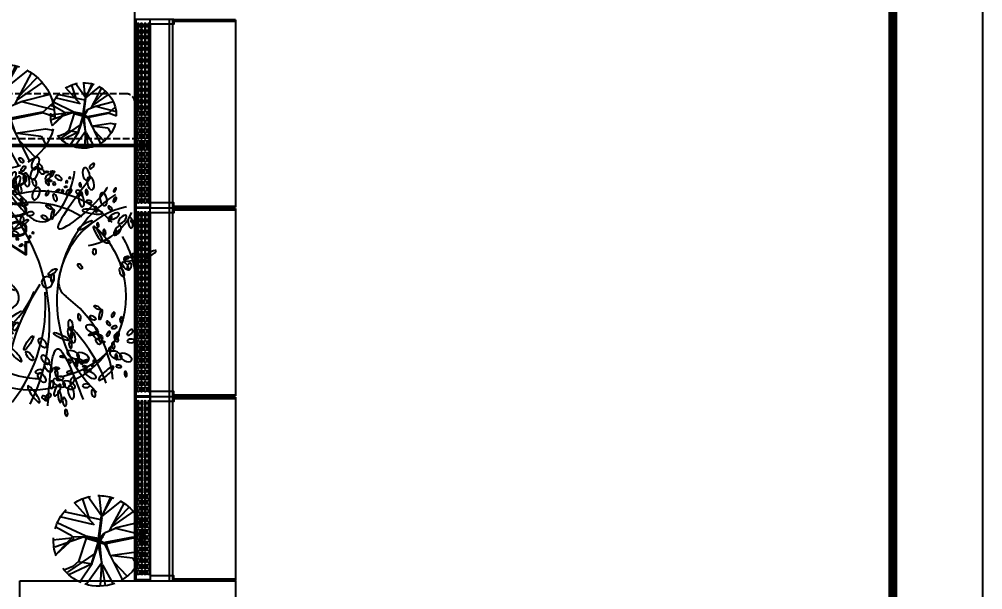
# Model space of a CAD drawing. Extents: x -284868 to 304789, y -137694 to 137894.
# Drawn here: x 226882 to 237597, y -28593 to -22244 of the extents above; entities that cross this region are included whole.
import ezdxf
from ezdxf.enums import TextEntityAlignment as Align

# ---------------------------------------------------------------- set-up
doc = ezdxf.new("R2010")
doc.units = 0
doc.linetypes.add('DASH', pattern=[0.35, 0.25, -0.1])
doc.layers.get('0').update_dxf_attribs({"linetype": 'CONTINUOUS'})
for name, color, linetype in [('0-建筑外轮廓', 8, 'CONTINUOUS'), ('0-窗', 11, 'CONTINUOUS'), ('E-FIRE-CIRC', 120, 'CONTINUOUS'), ('EM-强电', 220, 'CONTINUOUS'), ('F-地漏', 8, 'CONTINUOUS'), ('P-平面家具', 3, 'CONTINUOUS'), ('P-平面植物', 251, 'CONTINUOUS'), ('TEL_TITLE', 7, 'CONTINUOUS')]:
    doc.layers.add(name, color=color, linetype=linetype)
doc.layers.add('暖通-排烟-阀门-消防', color=7, linetype='CONTINUOUS', lineweight=25)
doc.styles.add('HZF', font='ROMANS2', dxfattribs={"width": 0.7, "bigfont": 'HZDF2'})

# ---------------------------------------------------------------- blocks, each defined once
blk = doc.blocks.new('A$C3B8026B3')
for p, q in [((38450, 13145), (38450, 11155)), ((38450, 11045), (38450, 9055)), ((38450, 8945), (38450, 7005))]:
    blk.add_line(p, q)
for points in [[(38712, 13200), (38712, 13145), (38450, 13145), (38450, 13200)], [(38712, 11100), (38712, 11155), (38450, 11155), (38450, 11100)], [(38712, 11100), (38712, 11045), (38450, 11045), (38450, 11100)], [(38712, 9000), (38712, 9055), (38450, 9055), (38450, 9000)], [(38712, 9000), (38712, 8945), (38450, 8945), (38450, 9000)], [(38712, 6950), (38712, 7005), (38450, 7005), (38450, 6950)]]:
    blk.add_lwpolyline(points, close=True)
for points in [[(38662, 13200), (38662, 11100)], [(38700, 13200), (38700, 11100)], [(39400, 13194), (39400, 11106)], [(38662, 11100), (38662, 9000)], [(38700, 11100), (38700, 9000)], [(39400, 11094), (39400, 9006)], [(38662, 9000), (38662, 6950)], [(38700, 9000), (38700, 6950)], [(39400, 8994), (39400, 6956)]]:
    blk.add_lwpolyline(points)
at = {"elevation": 0}
for points in [[(39400, 13194), (38712, 13194), (38712, 13179), (39400, 13179)], [(39400, 11106), (38712, 11106), (38712, 11120), (39400, 11120)], [(39400, 11094), (38712, 11094), (38712, 11079), (39400, 11079)], [(39400, 9006), (38712, 9006), (38712, 9020), (39400, 9020)], [(39400, 8994), (38712, 8994), (38712, 8979), (39400, 8979)], [(39400, 6956), (38712, 6956), (38712, 6970), (39400, 6970)]]:
    blk.add_lwpolyline(points, dxfattribs=at)
blk = doc.blocks.new('A$C770634BF')
at = {"layer": '0-建筑外轮廓', "color": 42}
blk.add_lwpolyline([(35350, -45950), (37750, -45950), (37750, -46150), (37050, -46150), (37050, -47250), (37750, -47250), (37750, -47450), (35350, -47450)], close=True, dxfattribs=at)
blk = doc.blocks.new('LT-BLK-20221201170113', base_point=(81437, -6379))
for p, q in [((79349, -6219, 0), (81437, -6219)), ((79349, -6221, 0), (81437, -6221))]:
    blk.add_line(p, q)
blk.add_lwpolyline([(79349, -6208), (81437, -6208), (81437, -6379), (79349, -6379)], close=True)
for points in [[(79403, -6235), (79433, -6235, -1), (79433, -6255), (79403, -6255, -0.999999)], [(79403, -6274), (79433, -6274, -1), (79433, -6294), (79403, -6294, -0.999999)], [(79403, -6314), (79433, -6314, -1), (79433, -6334), (79403, -6334, -0.999999)], [(79468, -6235), (79498, -6235, -1), (79498, -6255), (79468, -6255, -0.999999)], [(79468, -6274), (79498, -6274, -1), (79498, -6294), (79468, -6294, -0.999999)], [(79468, -6314), (79498, -6314, -1), (79498, -6334), (79468, -6334, -0.999999)], [(79533, -6235), (79563, -6235, -1), (79563, -6255), (79533, -6255, -0.999999)], [(79533, -6274), (79563, -6274, -1), (79563, -6294), (79533, -6294, -0.999999)], [(79533, -6314), (79563, -6314, -1), (79563, -6334), (79533, -6334, -0.999999)], [(79598, -6235), (79628, -6235, -1), (79628, -6255), (79598, -6255, -0.999999)], [(79598, -6274), (79628, -6274, -1), (79628, -6294), (79598, -6294, -0.999999)], [(79598, -6314), (79628, -6314, -1), (79628, -6334), (79598, -6334, -0.999999)], [(79663, -6235), (79693, -6235, -1), (79693, -6255), (79663, -6255, -0.999999)], [(79663, -6274), (79693, -6274, -1), (79693, -6294), (79663, -6294, -0.999999)], [(79663, -6314), (79693, -6314, -1), (79693, -6334), (79663, -6334, -0.999999)], [(79728, -6235), (79758, -6235, -1), (79758, -6255), (79728, -6255, -0.999999)], [(79728, -6274), (79758, -6274, -1), (79758, -6294), (79728, -6294, -0.999999)], [(79728, -6314), (79758, -6314, -1), (79758, -6334), (79728, -6334, -0.999999)], [(79793, -6235), (79823, -6235, -1), (79823, -6255), (79793, -6255, -0.999999)], [(79793, -6274), (79823, -6274, -1), (79823, -6294), (79793, -6294, -0.999999)], [(79793, -6314), (79823, -6314, -1), (79823, -6334), (79793, -6334, -0.999999)], [(79858, -6235), (79888, -6235, -1), (79888, -6255), (79858, -6255, -0.999999)], [(79858, -6274), (79888, -6274, -1), (79888, -6294), (79858, -6294, -0.999999)], [(79858, -6314), (79888, -6314, -1), (79888, -6334), (79858, -6334, -0.999999)], [(79923, -6235), (79953, -6235, -1), (79953, -6255), (79923, -6255, -0.999999)], [(79923, -6274), (79953, -6274, -1), (79953, -6294), (79923, -6294, -0.999999)], [(79923, -6314), (79953, -6314, -1), (79953, -6334), (79923, -6334, -0.999999)], [(79988, -6235), (80018, -6235, -1), (80018, -6255), (79988, -6255, -0.999999)], [(79988, -6274), (80018, -6274, -1), (80018, -6294), (79988, -6294, -0.999999)], [(79988, -6314), (80018, -6314, -1), (80018, -6334), (79988, -6334, -0.999999)], [(80053, -6235), (80083, -6235, -1), (80083, -6255), (80053, -6255, -0.999999)], [(80053, -6274), (80083, -6274, -1), (80083, -6294), (80053, -6294, -0.999999)], [(80053, -6314), (80083, -6314, -1), (80083, -6334), (80053, -6334, -0.999999)], [(80118, -6235), (80148, -6235, -1), (80148, -6255), (80118, -6255, -0.999999)], [(80118, -6274), (80148, -6274, -1), (80148, -6294), (80118, -6294, -0.999999)], [(80118, -6314), (80148, -6314, -1), (80148, -6334), (80118, -6334, -0.999999)], [(80183, -6235), (80213, -6235, -1), (80213, -6255), (80183, -6255, -0.999999)], [(80183, -6274), (80213, -6274, -1), (80213, -6294), (80183, -6294, -0.999999)], [(80183, -6314), (80213, -6314, -1), (80213, -6334), (80183, -6334, -0.999999)], [(80248, -6235), (80278, -6235, -1), (80278, -6255), (80248, -6255, -0.999999)], [(80248, -6274), (80278, -6274, -1), (80278, -6294), (80248, -6294, -0.999999)], [(80248, -6314), (80278, -6314, -1), (80278, -6334), (80248, -6334, -0.999999)], [(80313, -6235), (80343, -6235, -1), (80343, -6255), (80313, -6255, -0.999999)], [(80313, -6274), (80343, -6274, -1), (80343, -6294), (80313, -6294, -0.999999)], [(80313, -6314), (80343, -6314, -1), (80343, -6334), (80313, -6334, -0.999999)], [(80408, -6235), (80378, -6235, 1), (80378, -6255), (80408, -6255, 0.999999)], [(80408, -6274), (80378, -6274, 1), (80378, -6294), (80408, -6294, 0.999999)], [(80408, -6314), (80378, -6314, 1), (80378, -6334), (80408, -6334, 0.999999)], [(80473, -6235), (80443, -6235, 1), (80443, -6255), (80473, -6255, 0.999999)], [(80473, -6274), (80443, -6274, 1), (80443, -6294), (80473, -6294, 0.999999)], [(80473, -6314), (80443, -6314, 1), (80443, -6334), (80473, -6334, 0.999999)], [(80538, -6235), (80508, -6235, 1), (80508, -6255), (80538, -6255, 0.999999)], [(80538, -6274), (80508, -6274, 1), (80508, -6294), (80538, -6294, 0.999999)], [(80538, -6314), (80508, -6314, 1), (80508, -6334), (80538, -6334, 0.999999)], [(80603, -6235), (80573, -6235, 1), (80573, -6255), (80603, -6255, 0.999999)], [(80603, -6274), (80573, -6274, 1), (80573, -6294), (80603, -6294, 0.999999)], [(80603, -6314), (80573, -6314, 1), (80573, -6334), (80603, -6334, 0.999999)], [(80668, -6235), (80638, -6235, 1), (80638, -6255), (80668, -6255, 0.999999)], [(80668, -6274), (80638, -6274, 1), (80638, -6294), (80668, -6294, 0.999999)], [(80668, -6314), (80638, -6314, 1), (80638, -6334), (80668, -6334, 0.999999)], [(80733, -6235), (80703, -6235, 1), (80703, -6255), (80733, -6255, 0.999999)], [(80733, -6274), (80703, -6274, 1), (80703, -6294), (80733, -6294, 0.999999)], [(80733, -6314), (80703, -6314, 1), (80703, -6334), (80733, -6334, 0.999999)], [(80798, -6235), (80768, -6235, 1), (80768, -6255), (80798, -6255, 0.999999)], [(80798, -6274), (80768, -6274, 1), (80768, -6294), (80798, -6294, 0.999999)], [(80798, -6314), (80768, -6314, 1), (80768, -6334), (80798, -6334, 0.999999)], [(80863, -6235), (80833, -6235, 1), (80833, -6255), (80863, -6255, 0.999999)], [(80863, -6274), (80833, -6274, 1), (80833, -6294), (80863, -6294, 0.999999)], [(80863, -6314), (80833, -6314, 1), (80833, -6334), (80863, -6334, 0.999999)], [(80928, -6235), (80898, -6235, 1), (80898, -6255), (80928, -6255, 0.999999)], [(80928, -6274), (80898, -6274, 1), (80898, -6294), (80928, -6294, 0.999999)], [(80928, -6314), (80898, -6314, 1), (80898, -6334), (80928, -6334, 0.999999)], [(80993, -6235), (80963, -6235, 1), (80963, -6255), (80993, -6255, 0.999999)], [(80993, -6274), (80963, -6274, 1), (80963, -6294), (80993, -6294, 0.999999)], [(80993, -6314), (80963, -6314, 1), (80963, -6334), (80993, -6334, 0.999999)], [(81058, -6235), (81028, -6235, 1), (81028, -6255), (81058, -6255, 0.999999)], [(81058, -6274), (81028, -6274, 1), (81028, -6294), (81058, -6294, 0.999999)], [(81058, -6314), (81028, -6314, 1), (81028, -6334), (81058, -6334, 0.999999)], [(81123, -6235), (81093, -6235, 1), (81093, -6255), (81123, -6255, 0.999999)], [(81123, -6274), (81093, -6274, 1), (81093, -6294), (81123, -6294, 0.999999)], [(81123, -6314), (81093, -6314, 1), (81093, -6334), (81123, -6334, 0.999999)], [(81188, -6235), (81158, -6235, 1), (81158, -6255), (81188, -6255, 0.999999)], [(81188, -6274), (81158, -6274, 1), (81158, -6294), (81188, -6294, 0.999999)], [(81188, -6314), (81158, -6314, 1), (81158, -6334), (81188, -6334, 0.999999)], [(81253, -6235), (81223, -6235, 1), (81223, -6255), (81253, -6255, 0.999999)], [(81253, -6274), (81223, -6274, 1), (81223, -6294), (81253, -6294, 0.999999)], [(81253, -6314), (81223, -6314, 1), (81223, -6334), (81253, -6334, 0.999999)], [(81318, -6235), (81288, -6235, 1), (81288, -6255), (81318, -6255, 0.999999)], [(81318, -6274), (81288, -6274, 1), (81288, -6294), (81318, -6294, 0.999999)], [(81318, -6314), (81288, -6314, 1), (81288, -6334), (81318, -6334, 0.999999)], [(81383, -6235), (81353, -6235, 1), (81353, -6255), (81383, -6255, 0.999999)], [(81383, -6274), (81353, -6274, 1), (81353, -6294), (81383, -6294, 0.999999)], [(81383, -6314), (81353, -6314, 1), (81353, -6334), (81383, -6334, 0.999999)], [(79403, -6353), (79433, -6353, -1), (79433, -6373), (79403, -6373, -0.999999)], [(79468, -6353), (79498, -6353, -1), (79498, -6373), (79468, -6373, -0.999999)], [(79533, -6353), (79563, -6353, -1), (79563, -6373), (79533, -6373, -0.999999)], [(79598, -6353), (79628, -6353, -1), (79628, -6373), (79598, -6373, -0.999999)], [(79663, -6353), (79693, -6353, -1), (79693, -6373), (79663, -6373, -0.999999)], [(79728, -6353), (79758, -6353, -1), (79758, -6373), (79728, -6373, -0.999999)], [(79793, -6353), (79823, -6353, -1), (79823, -6373), (79793, -6373, -0.999999)], [(79858, -6353), (79888, -6353, -1), (79888, -6373), (79858, -6373, -0.999999)], [(79923, -6353), (79953, -6353, -1), (79953, -6373), (79923, -6373, -0.999999)], [(79988, -6353), (80018, -6353, -1), (80018, -6373), (79988, -6373, -0.999999)], [(80053, -6353), (80083, -6353, -1), (80083, -6373), (80053, -6373, -0.999999)], [(80118, -6353), (80148, -6353, -1), (80148, -6373), (80118, -6373, -0.999999)], [(80183, -6353), (80213, -6353, -1), (80213, -6373), (80183, -6373, -0.999999)], [(80248, -6353), (80278, -6353, -1), (80278, -6373), (80248, -6373, -0.999999)], [(80313, -6353), (80343, -6353, -1), (80343, -6373), (80313, -6373, -0.999999)], [(80408, -6353), (80378, -6353, 1), (80378, -6373), (80408, -6373, 0.999999)], [(80473, -6353), (80443, -6353, 1), (80443, -6373), (80473, -6373, 0.999999)], [(80538, -6353), (80508, -6353, 1), (80508, -6373), (80538, -6373, 0.999999)], [(80603, -6353), (80573, -6353, 1), (80573, -6373), (80603, -6373, 0.999999)], [(80668, -6353), (80638, -6353, 1), (80638, -6373), (80668, -6373, 0.999999)], [(80733, -6353), (80703, -6353, 1), (80703, -6373), (80733, -6373, 0.999999)], [(80798, -6353), (80768, -6353, 1), (80768, -6373), (80798, -6373, 0.999999)], [(80863, -6353), (80833, -6353, 1), (80833, -6373), (80863, -6373, 0.999999)], [(80928, -6353), (80898, -6353, 1), (80898, -6373), (80928, -6373, 0.999999)], [(80993, -6353), (80963, -6353, 1), (80963, -6373), (80993, -6373, 0.999999)], [(81058, -6353), (81028, -6353, 1), (81028, -6373), (81058, -6373, 0.999999)], [(81123, -6353), (81093, -6353, 1), (81093, -6373), (81123, -6373, 0.999999)], [(81188, -6353), (81158, -6353, 1), (81158, -6373), (81188, -6373, 0.999999)], [(81253, -6353), (81223, -6353, 1), (81223, -6373), (81253, -6373, 0.999999)], [(81318, -6353), (81288, -6353, 1), (81288, -6373), (81318, -6373, 0.999999)], [(81383, -6353), (81353, -6353, 1), (81353, -6373), (81383, -6373, 0.999999)]]:
    blk.add_lwpolyline(points, format="xyb", close=True)
blk = doc.blocks.new('A$C678165FB')
for p, q in [((540, 5306, 0), (540, 7344)), ((543, 5306, 0), (543, 7344))]:
    blk.add_line(p, q)
blk.add_lwpolyline([(530, 5300), (530, 17800)])
blk.add_lwpolyline([(530, 5306), (530, 7344), (700, 7344), (700, 5306)], close=True)
for points in [[(557, 7290), (557, 7260, 1), (577, 7260), (577, 7290, 0.999999)], [(596, 7290), (596, 7260, 1), (616, 7260), (616, 7290, 0.999999)], [(636, 7290), (636, 7260, 1), (656, 7260), (656, 7290, 0.999999)], [(675, 7290), (675, 7260, 1), (695, 7260), (695, 7290, 0.999999)], [(557, 7225), (557, 7195, 1), (577, 7195), (577, 7225, 0.999999)], [(596, 7225), (596, 7195, 1), (616, 7195), (616, 7225, 0.999999)], [(636, 7225), (636, 7195, 1), (656, 7195), (656, 7225, 0.999999)], [(675, 7225), (675, 7195, 1), (695, 7195), (695, 7225, 0.999999)], [(557, 7160), (557, 7130, 1), (577, 7130), (577, 7160, 0.999999)], [(557, 7095), (557, 7065, 1), (577, 7065), (577, 7095, 0.999999)], [(596, 7160), (596, 7130, 1), (616, 7130), (616, 7160, 0.999999)], [(596, 7095), (596, 7065, 1), (616, 7065), (616, 7095, 0.999999)], [(636, 7160), (636, 7130, 1), (656, 7130), (656, 7160, 0.999999)], [(636, 7095), (636, 7065, 1), (656, 7065), (656, 7095, 0.999999)], [(675, 7160), (675, 7130, 1), (695, 7130), (695, 7160, 0.999999)], [(675, 7095), (675, 7065, 1), (695, 7065), (695, 7095, 0.999999)], [(557, 7030), (557, 7000, 1), (577, 7000), (577, 7030, 0.999999)], [(557, 6965), (557, 6935, 1), (577, 6935), (577, 6965, 0.999999)], [(596, 7030), (596, 7000, 1), (616, 7000), (616, 7030, 0.999999)], [(596, 6965), (596, 6935, 1), (616, 6935), (616, 6965, 0.999999)], [(636, 7030), (636, 7000, 1), (656, 7000), (656, 7030, 0.999999)], [(636, 6965), (636, 6935, 1), (656, 6935), (656, 6965, 0.999999)], [(675, 7030), (675, 7000, 1), (695, 7000), (695, 7030, 0.999999)], [(675, 6965), (675, 6935, 1), (695, 6935), (695, 6965, 0.999999)], [(557, 6900), (557, 6870, 1), (577, 6870), (577, 6900, 0.999999)], [(596, 6900), (596, 6870, 1), (616, 6870), (616, 6900, 0.999999)], [(636, 6900), (636, 6870, 1), (656, 6870), (656, 6900, 0.999999)], [(675, 6900), (675, 6870, 1), (695, 6870), (695, 6900, 0.999999)], [(557, 6835), (557, 6805, 1), (577, 6805), (577, 6835, 0.999999)], [(557, 6770), (557, 6740, 1), (577, 6740), (577, 6770, 0.999999)], [(596, 6835), (596, 6805, 1), (616, 6805), (616, 6835, 0.999999)], [(596, 6770), (596, 6740, 1), (616, 6740), (616, 6770, 0.999999)], [(636, 6835), (636, 6805, 1), (656, 6805), (656, 6835, 0.999999)], [(636, 6770), (636, 6740, 1), (656, 6740), (656, 6770, 0.999999)], [(675, 6835), (675, 6805, 1), (695, 6805), (695, 6835, 0.999999)], [(675, 6770), (675, 6740, 1), (695, 6740), (695, 6770, 0.999999)], [(557, 6705), (557, 6675, 1), (577, 6675), (577, 6705, 0.999999)], [(557, 6640), (557, 6610, 1), (577, 6610), (577, 6640, 0.999999)], [(596, 6705), (596, 6675, 1), (616, 6675), (616, 6705, 0.999999)], [(596, 6640), (596, 6610, 1), (616, 6610), (616, 6640, 0.999999)], [(636, 6705), (636, 6675, 1), (656, 6675), (656, 6705, 0.999999)], [(636, 6640), (636, 6610, 1), (656, 6610), (656, 6640, 0.999999)], [(675, 6705), (675, 6675, 1), (695, 6675), (695, 6705, 0.999999)], [(675, 6640), (675, 6610, 1), (695, 6610), (695, 6640, 0.999999)], [(557, 6575), (557, 6545, 1), (577, 6545), (577, 6575, 0.999999)], [(596, 6575), (596, 6545, 1), (616, 6545), (616, 6575, 0.999999)], [(636, 6575), (636, 6545, 1), (656, 6545), (656, 6575, 0.999999)], [(675, 6575), (675, 6545, 1), (695, 6545), (695, 6575, 0.999999)], [(557, 6510), (557, 6480, 1), (577, 6480), (577, 6510, 0.999999)], [(557, 6445), (557, 6415, 1), (577, 6415), (577, 6445, 0.999999)], [(596, 6510), (596, 6480, 1), (616, 6480), (616, 6510, 0.999999)], [(596, 6445), (596, 6415, 1), (616, 6415), (616, 6445, 0.999999)], [(636, 6510), (636, 6480, 1), (656, 6480), (656, 6510, 0.999999)], [(636, 6445), (636, 6415, 1), (656, 6415), (656, 6445, 0.999999)], [(675, 6510), (675, 6480, 1), (695, 6480), (695, 6510, 0.999999)], [(675, 6445), (675, 6415, 1), (695, 6415), (695, 6445, 0.999999)], [(557, 6380), (557, 6350, 1), (577, 6350), (577, 6380, 0.999999)], [(557, 6315), (557, 6285, 1), (577, 6285), (577, 6315, 0.999999)], [(596, 6380), (596, 6350, 1), (616, 6350), (616, 6380, 0.999999)], [(596, 6315), (596, 6285, 1), (616, 6285), (616, 6315, 0.999999)], [(636, 6380), (636, 6350, 1), (656, 6350), (656, 6380, 0.999999)], [(636, 6315), (636, 6285, 1), (656, 6285), (656, 6315, 0.999999)], [(675, 6380), (675, 6350, 1), (695, 6350), (695, 6380, 0.999999)], [(675, 6315), (675, 6285, 1), (695, 6285), (695, 6315, 0.999999)], [(557, 6220), (557, 6250, -1), (577, 6250), (577, 6220, -0.999999)], [(596, 6220), (596, 6250, -1), (616, 6250), (616, 6220, -0.999999)], [(636, 6220), (636, 6250, -1), (656, 6250), (656, 6220, -0.999999)], [(675, 6220), (675, 6250, -1), (695, 6250), (695, 6220, -0.999999)], [(557, 6155), (557, 6185, -1), (577, 6185), (577, 6155, -0.999999)], [(557, 6090), (557, 6120, -1), (577, 6120), (577, 6090, -0.999999)], [(596, 6155), (596, 6185, -1), (616, 6185), (616, 6155, -0.999999)], [(596, 6090), (596, 6120, -1), (616, 6120), (616, 6090, -0.999999)], [(636, 6155), (636, 6185, -1), (656, 6185), (656, 6155, -0.999999)], [(636, 6090), (636, 6120, -1), (656, 6120), (656, 6090, -0.999999)], [(675, 6155), (675, 6185, -1), (695, 6185), (695, 6155, -0.999999)], [(675, 6090), (675, 6120, -1), (695, 6120), (695, 6090, -0.999999)], [(557, 6025), (557, 6055, -1), (577, 6055), (577, 6025, -0.999999)], [(596, 6025), (596, 6055, -1), (616, 6055), (616, 6025, -0.999999)], [(636, 6025), (636, 6055, -1), (656, 6055), (656, 6025, -0.999999)], [(675, 6025), (675, 6055, -1), (695, 6055), (695, 6025, -0.999999)], [(557, 5960), (557, 5990, -1), (577, 5990), (577, 5960, -0.999999)], [(557, 5895), (557, 5925, -1), (577, 5925), (577, 5895, -0.999999)], [(596, 5960), (596, 5990, -1), (616, 5990), (616, 5960, -0.999999)], [(596, 5895), (596, 5925, -1), (616, 5925), (616, 5895, -0.999999)], [(636, 5960), (636, 5990, -1), (656, 5990), (656, 5960, -0.999999)], [(636, 5895), (636, 5925, -1), (656, 5925), (656, 5895, -0.999999)], [(675, 5960), (675, 5990, -1), (695, 5990), (695, 5960, -0.999999)], [(675, 5895), (675, 5925, -1), (695, 5925), (695, 5895, -0.999999)], [(557, 5830), (557, 5860, -1), (577, 5860), (577, 5830, -0.999999)], [(557, 5765), (557, 5795, -1), (577, 5795), (577, 5765, -0.999999)], [(596, 5830), (596, 5860, -1), (616, 5860), (616, 5830, -0.999999)], [(596, 5765), (596, 5795, -1), (616, 5795), (616, 5765, -0.999999)], [(636, 5830), (636, 5860, -1), (656, 5860), (656, 5830, -0.999999)], [(636, 5765), (636, 5795, -1), (656, 5795), (656, 5765, -0.999999)], [(675, 5830), (675, 5860, -1), (695, 5860), (695, 5830, -0.999999)], [(675, 5765), (675, 5795, -1), (695, 5795), (695, 5765, -0.999999)], [(557, 5700), (557, 5730, -1), (577, 5730), (577, 5700, -0.999999)], [(596, 5700), (596, 5730, -1), (616, 5730), (616, 5700, -0.999999)], [(636, 5700), (636, 5730, -1), (656, 5730), (656, 5700, -0.999999)], [(675, 5700), (675, 5730, -1), (695, 5730), (695, 5700, -0.999999)], [(557, 5635), (557, 5665, -1), (577, 5665), (577, 5635, -0.999999)], [(557, 5570), (557, 5600, -1), (577, 5600), (577, 5570, -0.999999)], [(596, 5635), (596, 5665, -1), (616, 5665), (616, 5635, -0.999999)], [(596, 5570), (596, 5600, -1), (616, 5600), (616, 5570, -0.999999)], [(636, 5635), (636, 5665, -1), (656, 5665), (656, 5635, -0.999999)], [(636, 5570), (636, 5600, -1), (656, 5600), (656, 5570, -0.999999)], [(675, 5635), (675, 5665, -1), (695, 5665), (695, 5635, -0.999999)], [(675, 5570), (675, 5600, -1), (695, 5600), (695, 5570, -0.999999)], [(557, 5505), (557, 5535, -1), (577, 5535), (577, 5505, -0.999999)], [(557, 5440), (557, 5470, -1), (577, 5470), (577, 5440, -0.999999)], [(596, 5505), (596, 5535, -1), (616, 5535), (616, 5505, -0.999999)], [(596, 5440), (596, 5470, -1), (616, 5470), (616, 5440, -0.999999)], [(636, 5505), (636, 5535, -1), (656, 5535), (656, 5505, -0.999999)], [(636, 5440), (636, 5470, -1), (656, 5470), (656, 5440, -0.999999)], [(675, 5505), (675, 5535, -1), (695, 5535), (695, 5505, -0.999999)], [(675, 5440), (675, 5470, -1), (695, 5470), (695, 5440, -0.999999)], [(557, 5375), (557, 5405, -1), (577, 5405), (577, 5375, -0.999999)], [(596, 5375), (596, 5405, -1), (616, 5405), (616, 5375, -0.999999)], [(636, 5375), (636, 5405, -1), (656, 5405), (656, 5375, -0.999999)], [(675, 5375), (675, 5405, -1), (695, 5405), (695, 5375, -0.999999)]]:
    blk.add_lwpolyline(points, format="xyb", close=True)
at = {"xscale": -1, "rotation": 90}
for p in [(700, 9456), (700, 7356)]:
    blk.add_blockref('LT-BLK-20221201170113', p, dxfattribs=at)
blk = doc.blocks.new('yld.studio@foxmail.com-2-220')
at = {"color": 251, "ltscale": 100}
for p, q in [((8510.1, -109877.5), (8397.2, -109679.9)), ((8501.1, -109873.4), (8409.6, -109669)), ((8511.1, -109879.5), (8664.3, -109664.1)), ((8513.9, -109870.1), (8534.1, -109657.1)), ((8417.6, -110035.7), (8256.9, -109733.9)), ((8507.4, -109887.1), (8290.8, -109712.8)), ((8589.8, -109981.6), (8812.1, -109731.5)), ((8643.6, -109920.9), (8721.4, -109692)), ((8394.9, -109998.4), (8148.5, -109827.1)), ((8397.2, -109980.4), (8208.1, -109785.5)), ((8515.1, -109920.7), (8913.5, -109837.6)), ((8358.7, -110012.5), (8079.5, -109944.3)), ((8535.1, -110130.3), (8503.4, -109895.4)), ((8545.1, -110130), (8511.1, -109879.5)), ((8608.5, -109974.4), (8957.6, -109892.2)), ((8687.6, -110105.4), (9004.3, -109954.2)), ((8356.4, -110013.7), (8038, -110093.8)), ((8157, -110123.6), (8048.7, -110023.6)), ((8471.5, -110062), (8356.4, -110013.7)), ((8839.3, -110105.6), (9019, -110003.9)), ((8155.7, -110118.3), (8032.3, -110161.7)), ((8472.3, -110172.8), (8155.6, -110112.1)), ((8461.2, -110185.6), (8157, -110123.6)), ((8521.9, -110154.8), (8471.5, -110062)), ((8545.1, -110130), (8474.7, -110063.6)), ((8488.6, -110076.5), (8536.7, -110154.5)), ((8539, -110135.6), (8488.6, -110076.5)), ((8538, -110151.7), (8489.4, -110108)), ((8707.1, -110117.1), (8538, -110151.7)), ((8669.6, -110104.1), (8539, -110135.6)), ((8544.7, -110164.9), (8559.5, -110148.7)), ((8545.1, -110130), (8687.6, -110105.4)), ((8682.6, -110125.1), (8557.8, -110163.7)), ((8559.5, -110148.7), (8707.1, -110117.1)), ((8682.6, -110125.1), (8768.3, -110384.4)), ((8692.8, -110112.7), (8836.9, -110114.6)), ((8694.6, -110108.9), (9030.8, -110225)), ((8818.2, -110125.1), (9019, -110313.5)), ((9019, -110313.5), (8836.9, -110114.6)), ((8840.8, -110125.9), (9051.6, -110150.2)), ((8477.1, -110193.3), (8277.6, -110592.7)), ((8463.3, -110184.6), (8417.7, -110316.4)), ((8470.5, -110194.6), (8417.7, -110316.4)), ((8445.9, -110200), (8538.1, -110165.1)), ((8521.9, -110154.8), (8463.3, -110184.6)), ((8532.4, -110173.4), (8470.5, -110194.6)), ((8557.8, -110163.7), (8509.5, -110410)), ((8509.5, -110410), (8532.4, -110173.4)), ((8538.1, -110165.1), (8622.5, -110416.5)), ((8622.5, -110416.5), (8544.7, -110164.9)), ((8125, -110277.7), (8052.4, -110289.4)), ((8391, -110315.4), (8125, -110277.7)), ((8417.7, -110316.4), (8166.6, -110346.4)), ((8574.8, -110289.9), (8890.1, -110505.1)), ((8166.6, -110346.4), (8117, -110438.8)), ((8373.7, -110393.6), (8229.8, -110545.8)), ((8500, -110423.7), (8384.7, -110630.9)), ((8507.1, -110429.3), (8471.5, -110654.4)), ((8511.4, -110403.8), (8679.8, -110638.2)), ((8511.4, -110406.1), (8525.2, -110657)), ((8771.5, -110385.9), (8615.9, -110411.9)), ((8615.9, -110411.9), (8752.8, -110617.3)), ((8622.3, -110415), (8875.2, -110535.6)), ((8768.3, -110384.4), (8830.5, -110442)), ((8830.5, -110442), (8919.5, -110477.1))]:
    blk.add_line(p, q, dxfattribs=at)
for start, end in [(88.67658, 109.13181), (56.90063, 79.36879), (117.86669, 180.76361), (15.42502, 43.73878), (340.94353, 3.71391), (193.57975, 240.72922), (292.86239, 322.35668), (249.58012, 287.97728)]:
    blk.add_arc((8541.4, -110156.9), 504, start, end, dxfattribs=at)
blk = doc.blocks.new('yld.studio@foxmail.com-15')
at = {"color": 251}
blk.add_circle((67569.1, -97904.1), 44.8, dxfattribs=at)
for centre, start, end in [((67613.8, -97926.4), 76.88957, 138.11767), ((67693.5, -98017.5), 61.01045, 122.23854), ((67613.8, -97926.4), 348.58817, 46.57142), ((67693.5, -98017.5), 133.16442, 165.32414), ((67613.8, -97926.4), 149.04354, 181.20326), ((67693.5, -98017.5), 332.70905, 30.6923), ((67693.5, -98017.5), 165.32414, 242.65615), ((67613.8, -97926.4), 270.52014, 325.07436), ((67613.8, -97926.4), 226.04774, 258.53527), ((67693.5, -98017.5), 254.64102, 309.19524)]:
    blk.add_arc(centre, 760, start, end, dxfattribs=at)
for centre, major_axis, ratio in [((67663.4, -96943), (19.4, -49.7), 0.514982), ((67254.3, -97031.6), (-11.3, -52.2), 0.514982), ((67673.2, -97023.9), (19.4, -49.7), 0.514982), ((67217.7, -97104.4), (-11.3, -52.2), 0.514982), ((67477, -97060.3), (25.5, 15.6), 0.489709), ((67672.1, -97099.4), (-10.1, -28.2), 0.489709), ((67736.9, -97076.8), (-11.9, -54.9), 0.414379), ((67811.8, -97097.3), (20.7, -49.3), 0.38159), ((67829.2, -97112.1), (-6.6, -47.9), 0.283409), ((67309.9, -97181.8), (25.5, 15.6), 0.489709), ((67658.2, -97188.3), (19.4, -49.7), 0.514982), ((67788.2, -97223.4), (61.1, 54.6), 0.200035), ((67964, -97190.2), (-11.9, -54.9), 0.414379), ((67114.4, -97233.1), (-11.3, -52.2), 0.514982), ((67292.6, -97242.3), (-10.1, -52.5), 0.38159), ((67505.1, -97221), (-10.1, -28.2), 0.489709), ((68056.3, -97225.4), (-6.6, -47.9), 0.283409), ((67203.3, -97334.2), (81.1, 11.7), 0.200035), ((68305.4, -97282.5), (29.4, -5.6), 0.489709), ((67261.4, -97445.4), (58.6, -34.7), 0.200035), ((67705.7, -97350.7), (29.4, -5.6), 0.489709), ((67947.6, -97445.4), (60.3, -55.5), 0.200035), ((67015.8, -97495.7), (-1.6, -18.4), 0.42873), ((67159.8, -97512.1), (-34.6, -58.6), 0.200035), ((66747.1, -97684.1), (58.6, -34.7), 0.200035), ((66913.5, -97719.2), (36.8, -3.3), 0.42873), ((66905.5, -97776.9), (11.5, -27.6), 0.489709), ((66938.4, -97771.9), (24.3, 27.9), 0.42873), ((67949.6, -97956.2), (-1.6, -18.4), 0.42873), ((68166.5, -97955.7), (36.8, -3.3), 0.42873), ((67910, -98008.5), (-1.3, -14.7), 0.42873), ((68120.5, -98047.2), (28.4, 23.7), 0.42873), ((68191.5, -98008.5), (24.3, 27.9), 0.42873), ((68024.2, -98058.1), (34.2, -14.2), 0.42873), ((68477, -98092.3), (1.2, -22.2), 0.42873), ((68117.3, -98134.9), (18.4, -1.6), 0.42873), ((68169.5, -98174.6), (14.7, -1.3), 0.42873), ((68333.6, -98138.1), (29.4, -5.6), 0.489709), ((66971.4, -98207), (1.2, -22.2), 0.42873), ((68511.2, -98223.3), (11.5, -27.6), 0.489709), ((67005.6, -98338), (11.5, -27.6), 0.489709), ((67011.1, -98356.1), (-10.1, -28.2), 0.489709), ((68259, -98339.9), (22.6, -19.6), 0.489709), ((67332.3, -98569.6), (1.2, -22.2), 0.42873), ((67092.3, -98640.9), (60.3, -55.5), 0.200035), ((67635.7, -98626.5), (29.4, -5.6), 0.489709), ((67366.5, -98700.6), (11.5, -27.6), 0.489709), ((67465.8, -98681.4), (29.4, -5.6), 0.489709), ((67375.5, -98793.4), (-11.9, -54.9), 0.414379), ((67467.8, -98828.7), (-6.6, -47.9), 0.283409), ((67561.1, -98828.3), (22.6, -19.6), 0.489709), ((68060.6, -98772.1), (26.3, -4.6), 0.42873)]:
    blk.add_ellipse(centre, major_axis=major_axis, ratio=ratio, start_param=3.141593, end_param=9.424778, dxfattribs=at)
at = {"color": 251, "extrusion": (0, 0, -1)}
for centre, major_axis, ratio in [((67778.4, -96919), (16.2, 18.9), 0.489709), ((67525.9, -97012.8), (18.3, 0.3), 0.42873), ((67571.9, -97013.2), (13.7, 0.2), 0.42873), ((67613.2, -97008.6), (-16.1, -22.2), 0.514982), ((67628.5, -96969.7), (-16.1, -22.2), 0.514982), ((67761.8, -96987), (14.5, -20.2), 0.489709), ((67386.2, -97062.4), (1.02, -9.08), 0.42873), ((67411.5, -97094.1), (1.3, -11.3), 0.42873), ((67512.1, -97107.8), (-1.7, -15.2), 0.489709), ((67547.9, -97083.7), (15.2, 1.9), 0.489709), ((67866.7, -97046.5), (11.1, -9.8), 0.42873), ((67931.5, -97057), (13.9, -12.2), 0.42873), ((68052.3, -97108.4), (13.9, -12.2), 0.42873), ((67445.3, -97167.8), (1.3, -11.3), 0.42873), ((67525.2, -97355.9), (8.6, -41.1), 0.200035), ((67553.9, -97296.7), (23.5, 14.1), 0.38159), ((68275.2, -97358.3), (8.6, -41.1), 0.200035), ((68303.9, -97299.1), (23.5, 14.1), 0.38159), ((66869.4, -97420.7), (23.5, 14.1), 0.38159), ((67589.5, -97381), (23.2, 14.6), 0.514982), ((67778, -97438.9), (56, -38.7), 0.200035), ((68187.1, -97386.2), (1.3, -11.3), 0.42873), ((68287.7, -97400), (-1.7, -15.2), 0.489709), ((68323.5, -97375.8), (15.2, 1.9), 0.489709), ((68339.5, -97383.4), (23.2, 14.6), 0.514982), ((68220.9, -97459.9), (1.3, -11.3), 0.42873), ((67684.4, -97506.4), (1.02, -9.08), 0.42873), ((67709.7, -97538.1), (1.3, -11.3), 0.42873), ((67810.3, -97551.8), (-1.7, -15.2), 0.489709), ((67846.1, -97527.6), (15.2, 1.9), 0.489709), ((68237.9, -97602.3), (8.6, -41.1), 0.200035), ((68266.5, -97543.2), (23.5, 14.1), 0.38159), ((68295.2, -97573.9), (-16.1, -22.2), 0.514982), ((68310.6, -97535.1), (-16.1, -22.2), 0.514982), ((67743.5, -97611.8), (1.3, -11.3), 0.42873), ((68254, -97578.6), (13.7, 0.2), 0.42873), ((68302.2, -97627.4), (23.2, 14.6), 0.514982), ((66819.6, -97700.1), (13.7, 0.2), 0.42873), ((66860.8, -97695.4), (-16.1, -22.2), 0.514982), ((68483.4, -97658.1), (1.02, -9.08), 0.42873), ((67303.1, -97776.1), (-15, -19.8), 0.489709), ((67524.9, -97821.9), (33.3, -24.2), 0.336016), ((68257.9, -97817.9), (-16.1, -22.2), 0.514982), ((68273.2, -97779.1), (-16.1, -22.2), 0.514982), ((67525.5, -97872.5), (2.8, -34.2), 0.336016), ((68216.7, -97822.6), (13.7, 0.2), 0.42873), ((68539.8, -97877), (63.3, 25.1), 0.200035), ((68359.6, -97958.9), (-0.6, -68.1), 0.200035), ((68440.1, -97942.8), (11.1, -8), 0.42873), ((67165.7, -98108.1), (23.5, 14.1), 0.38159), ((68243.4, -98112.8), (11.6, -10), 0.489709), ((68387.5, -98114.8), (29.6, 0.5), 0.42873), ((67137, -98167.3), (8.6, -41.1), 0.200035), ((67201.3, -98192.4), (23.2, 14.6), 0.514982), ((68054.1, -98193.3), (63.3, 25.1), 0.200035), ((68201.9, -98184.2), (1.3, -11.3), 0.42873), ((68302.8, -98149.7), (34.8, -25.2), 0.368424), ((68302.6, -98198), (-1.7, -15.2), 0.489709), ((68338.4, -98173.8), (15.2, 1.9), 0.489709), ((67823.4, -98262.4), (16.7, -33), 0.42873), ((67862.3, -98238), (37, 0.6), 0.42873), ((68031, -98230.6), (56, -38.7), 0.200035), ((68235.8, -98257.9), (1.3, -11.3), 0.42873), ((67137.4, -98356.7), (-1.1, -27.4), 0.514982), ((67172.4, -98344), (-16.1, -22.2), 0.514982), ((67455.4, -98343.8), (61, 30.3), 0.200035), ((67945.7, -98301.2), (21.8, -16.6), 0.38159), ((67967.6, -98355.4), (22.2, -29.6), 0.42873), ((67996.3, -98304.6), (37, 0.6), 0.42873), ((67115.8, -98387.5), (13.7, 0.2), 0.42873), ((67157, -98382.9), (-16.1, -22.2), 0.514982), ((67606.4, -98395.3), (-26.1, -35.9), 0.514982), ((67880.7, -98365.6), (22.2, -16.1), 0.514982), ((67936.1, -98405.3), (11.7, -35.1), 0.42873), ((67964.2, -98379.5), (22.2, -16.1), 0.514982), ((68003.1, -98394.8), (22.2, -16.1), 0.514982), ((68035.6, -98399.2), (26.6, -25.7), 0.42873), ((67583.9, -98530.6), (-26.1, -35.9), 0.514982), ((67710.7, -98500.7), (-27, -35.3), 0.38159), ((67189.9, -98542.6), (1.3, -11.3), 0.42873), ((67290.6, -98556.3), (-1.7, -15.2), 0.489709), ((67323, -98549), (18.5, 0.3), 0.42873), ((67326.4, -98532.1), (15.2, 1.9), 0.489709), ((67388.3, -98543.5), (-5.6, -17.6), 0.42873), ((67447.1, -98505.8), (18.5, 0.3), 0.42873), ((67559.1, -98593.6), (-26.1, -35.9), 0.514982), ((67223.8, -98616.3), (1.3, -11.3), 0.42873), ((67268, -98584.8), (14.8, 0.2), 0.42873), ((67492.3, -98601.1), (22.2, 0.3), 0.42873), ((67611.5, -98676.1), (-26.1, -35.9), 0.514982), ((68134.7, -98714.4), (20, -21.8), 0.42873)]:
    blk.add_ellipse(centre, major_axis=major_axis, ratio=ratio, dxfattribs=at)
at = {"color": 251}
for centre, major_axis, ratio in [((67207.5, -96965.7), (17.5, -20.2), 0.42873), ((67530.4, -97031.6), (11.9, -18.8), 0.42873), ((67847.6, -97060.3), (23.4, -46.1), 0.368424), ((67561, -97053.5), (21.2, -21.1), 0.489709), ((67567.8, -97101), (14.1, 17.2), 0.42873), ((67850, -97108.1), (-3.9, -21.9), 0.42873), ((67903, -97049.6), (-3.1, -17.5), 0.42873), ((67022.5, -97158.6), (9.5, -15.1), 0.42873), ((67250.3, -97176.4), (-3.9, -21.9), 0.42873), ((67303.2, -97117.9), (-3.1, -17.5), 0.42873), ((67393.9, -97175), (21.2, -21.1), 0.489709), ((67568.6, -97185), (11.9, -18.8), 0.42873), ((67790, -97154.4), (-6.2, -35.1), 0.42873), ((68074.8, -97173.7), (23.4, -46.1), 0.368424), ((67022.6, -97237.5), (11.9, -18.8), 0.42873), ((67231.2, -97252.9), (22, 3.3), 0.42873), ((67775.1, -97247.4), (-3.9, -21.9), 0.42873), ((67831, -97184.7), (22, 3.3), 0.42873), ((68017.1, -97267.7), (-6.2, -35.1), 0.42873), ((67060, -97306.9), (14.1, 17.2), 0.42873), ((67175.3, -97315.6), (-3.9, -21.9), 0.42873), ((67970, -97312.6), (47.6, 24.1), 0.514982), ((68372.2, -97334), (1.5, -29.9), 0.489709), ((66896.3, -97422.6), (-7.7, -43.9), 0.42873), ((66962.2, -97398.1), (30.9, -32.1), 0.42873), ((67027.5, -97370.2), (39.5, -20.6), 0.42873), ((67060.8, -97390.9), (11.9, -18.8), 0.42873), ((67772.4, -97402.2), (1.5, -29.9), 0.489709), ((67001.3, -97487.3), (25.5, -36.5), 0.42873), ((67106.2, -97500.2), (-3.9, -21.9), 0.42873), ((67159.2, -97441.7), (-3.1, -17.5), 0.42873), ((68423.5, -97442.7), (26.4, 14.1), 0.489709), ((67823.8, -97510.9), (26.4, 14.1), 0.489709), ((66796.9, -97619.6), (21.5, -5.9), 0.42873), ((67087.2, -97576.8), (22, 3.3), 0.42873), ((68498.8, -97642.3), (-4.6, -26.3), 0.42873), ((66928.4, -97707.6), (21.5, -5.9), 0.42873), ((68397.6, -97737.7), (47.6, 24.1), 0.514982), ((68477.2, -97720.2), (47.6, 24.1), 0.514982), ((66966.2, -97824), (-14.2, -34.2), 0.42873), ((68077.4, -97764.3), (-7.7, -43.9), 0.42873), ((68081.2, -97828), (-7.7, -43.9), 0.42873), ((68402.9, -97822), (30.9, -32.1), 0.42873), ((68468.2, -97794.1), (39.5, -20.6), 0.42873), ((68058.6, -97862.3), (-7.7, -43.9), 0.42873), ((68337, -97846.5), (-7.7, -43.9), 0.42873), ((68442, -97911.2), (25.5, -36.5), 0.42873), ((68599.9, -97865.5), (-3.1, -17.5), 0.42873), ((68546.9, -97924), (-3.9, -21.9), 0.42873), ((68219.3, -98060.5), (-14.2, -34.2), 0.42873), ((68277.8, -98042.3), (-47.6, -66.7), 0.200035), ((68349.4, -98007.7), (17.2, -4.8), 0.42873), ((68527.9, -98000.6), (22, 3.3), 0.42873), ((68052.6, -98124.7), (4.3, -18), 0.42873), ((68402.6, -98066), (21.5, -5.9), 0.42873), ((68472, -98063.3), (-3.9, -21.9), 0.42873), ((67036.5, -98166.7), (11.9, -18.8), 0.42873), ((67309.7, -98186.7), (-4.6, -26.3), 0.42873), ((67907.8, -98174.9), (-4.6, -26.3), 0.42873), ((68400.4, -98189.6), (1.5, -29.9), 0.489709), ((68534.1, -98154), (21.5, -5.9), 0.42873), ((67028.5, -98268.7), (21.5, -5.9), 0.42873), ((67073.9, -98236.2), (14.1, 17.2), 0.42873), ((67208.5, -98282.1), (47.6, 24.1), 0.514982), ((67379.6, -98252.7), (-7.7, -43.9), 0.42873), ((68398, -98264), (29.9, -1.4), 0.489709), ((68433, -98255.1), (-4.6, -26.3), 0.42873), ((66900, -98310.1), (21.2, -21.1), 0.489709), ((67074.7, -98320.2), (11.9, -18.8), 0.42873), ((67360.7, -98350.6), (-7.7, -43.9), 0.42873), ((67383.3, -98316.4), (-7.7, -43.9), 0.42873), ((68166.8, -98351.5), (47.6, 24.1), 0.514982), ((68175.4, -98355.7), (26.4, 14.1), 0.489709), ((68331.8, -98350.6), (47.6, 24.1), 0.514982), ((68340.4, -98325.5), (-8.4, -28.7), 0.489709), ((68411.4, -98333), (47.6, 24.1), 0.514982), ((68432.6, -98359.2), (-4.6, -26.3), 0.42873), ((66834.9, -98440.3), (-8.4, -28.7), 0.489709), ((66892.4, -98378.7), (29.9, -1.4), 0.489709), ((67035.7, -98416.7), (-4.6, -26.3), 0.42873), ((67380.9, -98411.7), (-4.6, -26.3), 0.42873), ((67831.4, -98483.5), (55.5, 60.3), 0.200035), ((68331.4, -98454.6), (47.6, 24.1), 0.514982), ((68411, -98437.1), (47.6, 24.1), 0.514982), ((66934.5, -98512.2), (47.6, 24.1), 0.514982), ((67014.1, -98494.7), (47.6, 24.1), 0.514982), ((67010.4, -98507), (-3.9, -21.9), 0.42873), ((67063.3, -98448.5), (-3.1, -17.5), 0.42873), ((67279.7, -98507.1), (47.6, 24.1), 0.514982), ((67359.3, -98489.6), (47.6, 24.1), 0.514982), ((67964.1, -98505.9), (24.1, -47.6), 0.514982), ((68050.4, -98472.9), (9.5, -15.1), 0.42873), ((68272.1, -98495.6), (47.1, 25.3), 0.38159), ((66991.3, -98583.6), (22, 3.3), 0.42873), ((67257.9, -98543.3), (21.5, -5.9), 0.42873), ((66935.4, -98646.3), (-3.9, -21.9), 0.42873), ((67220, -98652.1), (47.1, 25.3), 0.38159), ((67389.3, -98631.2), (21.5, -5.9), 0.42873), ((67494, -98639.9), (-4.6, -26.3), 0.42873), ((67253.3, -98741.3), (29.9, -1.4), 0.489709), ((67392.8, -98735.4), (47.6, 24.1), 0.514982), ((67472.4, -98717.8), (47.6, 24.1), 0.514982), ((67486.3, -98777), (23.4, -46.1), 0.368424), ((67532.5, -98732.8), (1.5, -29.9), 0.489709), ((68088.7, -98705.3), (11.9, -18.8), 0.42873), ((68115.9, -98682.7), (-8.4, -28.7), 0.489709), ((67195.7, -98802.8), (-8.4, -28.7), 0.489709), ((67677.1, -98810.2), (-47.6, -66.7), 0.200035), ((67428.6, -98871), (-6.2, -35.1), 0.42873), ((67583.9, -98841.6), (26.4, 14.1), 0.489709), ((67415.2, -98959.7), (-4.6, -26.3), 0.42873)]:
    blk.add_ellipse(centre, major_axis=major_axis, ratio=ratio, dxfattribs=at)
at = {"color": 251, "extrusion": (0, 0, -1)}
for centre, major_axis, ratio, start_param, end_param in [((69001.1, -98232.5), (-810.2, -1204.4), 1, 0.509025, 1.892273), ((67983.5, -97096.8), (16, 9.3), 0.42873, 3.141593, 9.424778), ((68090.2, -97061), (24.4, 4.5), 0.489709, 3.141593, 9.424778), ((67418.7, -97133.9), (11.2, -2.4), 0.42873, 3.141593, 9.424778), ((67482.3, -97161.8), (13.1, -8.1), 0.489709, 3.141593, 9.424778), ((68406.4, -97786.5), (-392.2, -511.7), 1, 1.400805, 2.202876), ((66478.9, -98053.1), (-567.5, -838), 1, 3.105711, 4.936061), ((66772.4, -97989.1), (-386.4, -598.3), 1, 2.788021, 3.97962), ((67318.1, -97137.7), (-272.6, -392.7), 1, -0.434629, 0.525976), ((68194.3, -97426), (11.2, -2.4), 0.42873, 3.141593, 9.424778), ((68257.9, -97454), (13.1, -8.1), 0.489709, 3.141593, 9.424778), ((67187.2, -97658.2), (0.7, -24.8), 0.489709, 3.141593, 9.424778), ((67716.9, -97577.9), (11.2, -2.4), 0.42873, 3.141593, 9.424778), ((67780.5, -97605.8), (13.1, -8.1), 0.489709, 3.141593, 9.424778), ((68418.9, -97598.5), (7.58, 8.54), 0.42873, 3.141593, 9.424778), ((68448, -97621.9), (2.8, -15.1), 0.489709, 3.141593, 9.424778), ((68136.6, -98718.5), (-417.3, -690.5), 1, 2.207479, 3.211548), ((68572.7, -97883.4), (26.2, 8.1), 0.514982, 3.141593, 9.424778), ((67328, -97899.9), (15.3, -148.7), 1, 4.655583, 5.753079), ((66052.6, -98936), (-1046.4, -1553.2), 1, 3.548561, 4.075938), ((68475.9, -97963.8), (26.2, 8.1), 0.514982, 3.141593, 9.424778), ((68511.5, -97941.9), (26.2, 8.1), 0.514982, 3.141593, 9.424778), ((67968.9, -98774.1), (-537.4, -764.5), 1, 1.051392, 1.896333), ((68862.2, -98087.1), (-700.6, -1072), 1, 0.330518, 1.072389), ((68414.2, -97664.8), (-459.3, -662), 1, -0.636767, 0.561589), ((68144.2, -98018.5), (7.58, 8.54), 0.42873, 3.141593, 9.424778), ((68150.9, -97978.5), (6.06, 6.83), 0.42873, 3.141593, 9.424778), ((68585.2, -97974.1), (26.4, 7.5), 0.38159, 3.141593, 9.424778), ((68119.6, -98050.5), (5.71, -9.89), 0.42873, 3.141593, 9.424778), ((68201.4, -98102.4), (12.5, 8.9), 0.489709, 3.141593, 9.424778), ((68330.9, -98061), (46.6, 2.5), 0.414379, 3.141593, 9.424778), ((66155.5, -101029.5), (-1867.3, -2738.9), 1, 3.053829, 3.274954), ((68347.7, -98141.3), (40.2, -0.9), 0.283409, 3.141593, 9.424778), ((68209.2, -98224), (11.2, -2.4), 0.42873, 3.141593, 9.424778), ((68272.8, -98252), (13.1, -8.1), 0.489709, 3.141593, 9.424778), ((68350.7, -99188.4), (-780.5, -1093.4), 1, 1.306696, 1.710792), ((67194.6, -98317.9), (38.8, -16.3), 0.200035, 3.141593, 9.424778), ((67718.3, -98394.4), (37.6, -56.7), 0.200035, 3.141593, 9.424778), ((67880.1, -98296.6), (35, 23.2), 0.200035, 3.141593, 9.424778), ((68007.7, -98436), (0.2, -13.7), 0.42873, 3.141593, 9.424778), ((67197.2, -98582.4), (11.2, -2.4), 0.42873, 3.141593, 9.424778), ((67260.8, -98610.3), (13.1, -8.1), 0.489709, 3.141593, 9.424778), ((68088.4, -98702.2), (26, -30.7), 0.283409, 3.141593, 9.424778)]:
    blk.add_ellipse(centre, major_axis=major_axis, ratio=ratio, start_param=start_param, end_param=end_param, dxfattribs=at)
at = {"color": 251}
for points, knots in [([(67972.5, -97028.9), (67842.1, -97237.8), (67602.7, -97621.4), (67367.4, -97180.3), (67347.5, -97011.8), (67347, -97007.4)], [0, 0, 0, 0, 251.74209, 462.284988, 467.902625, 467.902625, 467.902625, 467.902625]), ([(67219.2, -97062.1), (67368.1, -97260.6), (67674.4, -97668.7), (67174.1, -97295.7), (67083.8, -97139.5), (67083, -97138.2)], [0, 0, 0, 0, 223.251607, 459.141302, 461.114298, 461.114298, 461.114298, 461.114298]), ([(68493.5, -98324.8), (68159.1, -98245.9), (67459.4, -98081), (68108.2, -97730.2), (68447, -97547)], [0, 0, 0, 0, 150.094152, 314.060203, 314.060203, 314.060203, 314.060203]), ([(67562.7, -98902.2), (67548.2, -98675.3), (67519.3, -98224.5), (67359, -98644.8), (67279.3, -98853.5)], [0, 0, 0, 0, 93.467467, 185.701754, 185.701754, 185.701754, 185.701754])]:
    blk.add_open_spline(points, degree=3, knots=knots, dxfattribs=at)
blk = doc.blocks.new('A$C41675BF7')
at = {"layer": 'EM-强电', "color": 6, "const_width": 40}
blk.add_lwpolyline([(11250, -11955), (8075, -11955)], dxfattribs=at)

msp = doc.modelspace()

# ---------------------------------------------------------------- linework, layer by layer
at = {"layer": 'P-平面家具', "linetype": 'DASH', "ltscale": 300}
msp.add_lwpolyline([(214488, -23573), (228168, -23573), (228168, -23173, 0.414214), (228068, -23073), (214588, -23073, 0.414214), (214488, -23173)], format="xyb", close=True, dxfattribs=at)
at = {"layer": 'TEL_TITLE'}
msp.add_lwpolyline([(178197, -53598), (237597, -53598), (237597, 30502), (178197, 30502)], close=True, dxfattribs=at)
at = {"layer": 'TEL_TITLE', "const_width": 100}
msp.add_lwpolyline([(179197, -52598), (236597, -52598), (236597, 28002), (179197, 28002)], close=True, dxfattribs=at)

# ---------------------------------------------------------------- block references
at = {"color": 0}
msp.add_blockref('A$C770634BF', (191538, 17457), dxfattribs=at)
at = {"layer": '0-窗'}
msp.add_blockref('A$C3B8026B3', (189888, -35443), dxfattribs=at)
at = {"layer": 'E-FIRE-CIRC'}
msp.add_blockref('A$C41675BF7', (217088, -11693), dxfattribs=at)
at = {"layer": 'F-地漏'}
msp.add_blockref('A$C678165FB', (227638, -33790), dxfattribs=at)
at = {"layer": 'P-平面植物'}
for name, p, xscale, yscale, zscale in [('yld.studio@foxmail.com-2-220', (236580, 104185, 0), -1.157534269236131, 1.157534269236131, 1.157534269236131), ('yld.studio@foxmail.com-2-220', (233776, 56379, 0), -0.7234589182725817, 0.7234589182725817, 0.7234589182725817), ('yld.studio@foxmail.com-15', (320250, 109665), -1.377219718655453, 1.377219718655453, 1.377219718655453)]:
    msp.add_blockref(name, p, dxfattribs=dict(at, xscale=xscale, yscale=yscale, zscale=zscale))
at = {"layer": 'P-平面植物', "xscale": -1}
msp.add_blockref('yld.studio@foxmail.com-2-220', (236309, 82107), dxfattribs=at)

# ---------------------------------------------------------------- texts
at = {"layer": '暖通-排烟-阀门-消防', "style": 'HZF', "width": 0.7}
msp.add_text('280%%dC', height=350, rotation=90, dxfattribs=at).set_placement((226782, -24404), align=Align.MIDDLE_CENTER)

doc.saveas('drawing.dxf')
